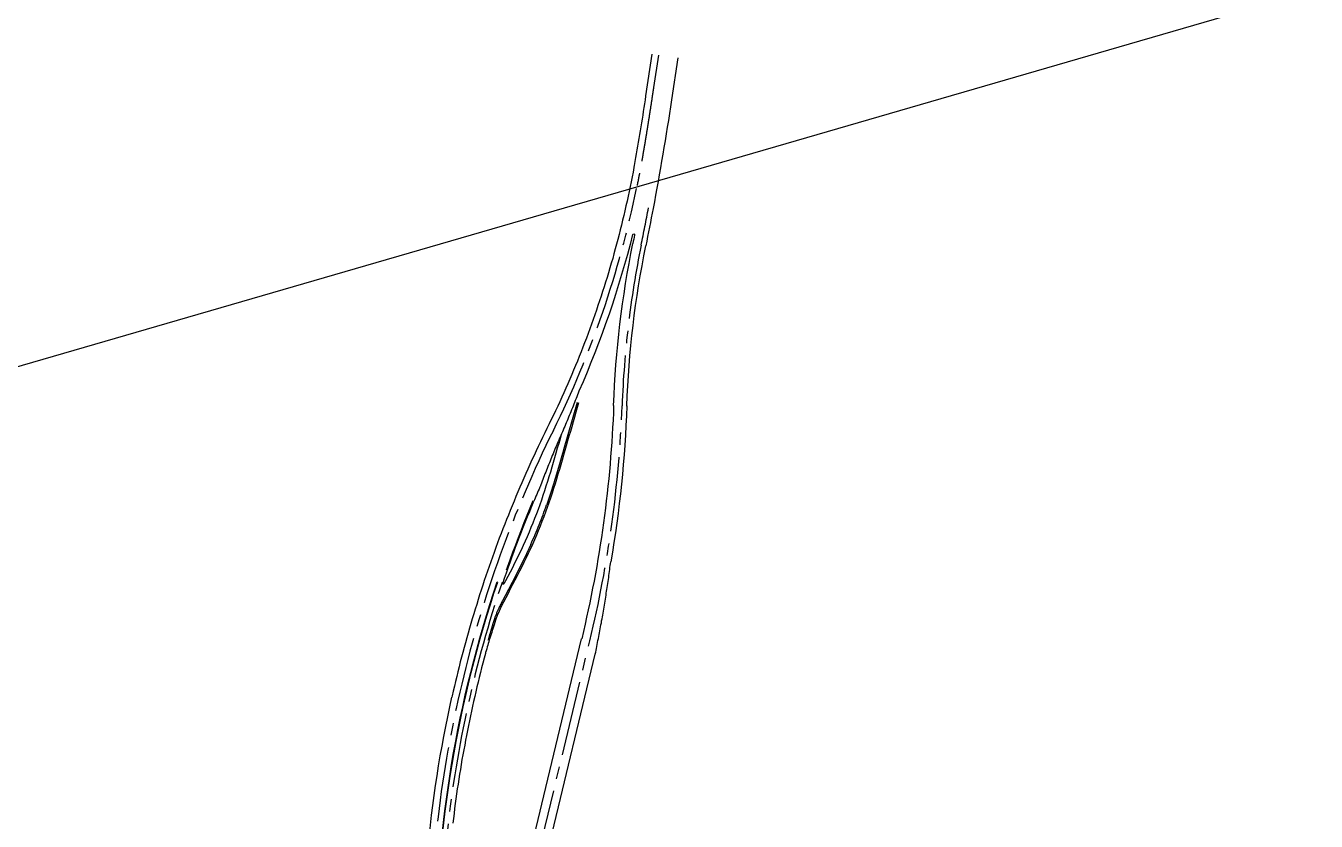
# Model space of a CAD drawing. Header units: millimetres. Extents: x 29316 to 52938, y 29851 to 35526.
# Drawn here: x 32862 to 34162, y 33712 to 34513 of the extents above; entities that cross this region are included whole.
import ezdxf

# ---------------------------------------------------------------- set-up
doc = ezdxf.new("R2010")
doc.units = ezdxf.units.MM
doc.header["$MEASUREMENT"] = 0
doc.linetypes.add('CENTER2', pattern=[1.125, 0.75, -0.125, 0.125, -0.125])
doc.layers.add('D-道路-车行道边线', color=5, linetype='CONTINUOUS')
doc.layers.add('道路中线_A', color=7, linetype='CONTINUOUS')
doc.layers.add('平面分图边界', color=1, linetype='CONTINUOUS', plot=False)

msp = doc.modelspace()

# ---------------------------------------------------------------- linework, layer by layer
at = {"layer": 'D-道路-车行道边线', "extrusion": (0, 1e-07, -1)}
for p, q in [((33493.3, 34484.2), (33486.9, 34442)), ((33519.5, 34480.3), (33513.1, 34438))]:
    msp.add_line(p, q, dxfattribs=at)
at = {"layer": 'D-道路-车行道边线'}
msp.add_line((33337.8, 33952.3, 0), (33337.4, 33952.5, 0), dxfattribs=at)
at = {"layer": 'D-道路-车行道边线', "extrusion": (0, 1e-07, -1), "elevation": 0}
for points in [[(-33476.8, 34380), (-33476.5, 34378), (-33476.1, 34376.1), (-33475.8, 34374.1), (-33475.4, 34372.1), (-33475.1, 34370.2), (-33475, 34369.8)], [(-33475, 34369.8), (-33474.2, 34365.3), (-33473.2, 34360.4), (-33472.3, 34355.6), (-33471.3, 34350.7), (-33470.3, 34345.8), (-33469.2, 34341), (-33468.2, 34336.1), (-33467.1, 34331.3), (-33466, 34326.4), (-33464.9, 34321.6), (-33463.7, 34316.8), (-33462.6, 34311.9), (-33461.4, 34307.1), (-33460.1, 34302.3), (-33458.9, 34297.5), (-33457.6, 34292.7), (-33456.3, 34287.9), (-33455, 34283.1), (-33453.7, 34278.3), (-33452.3, 34273.5), (-33450.9, 34268.8), (-33449.5, 34264), (-33448.1, 34259.3), (-33446.6, 34254.5), (-33445.1, 34249.8), (-33443.6, 34245), (-33442.1, 34240.3), (-33440.5, 34235.6), (-33438.9, 34230.9), (-33437.3, 34226.2), (-33435.7, 34221.5), (-33434, 34216.8), (-33432.4, 34212.1), (-33430.7, 34207.5), (-33428.9, 34202.8), (-33427.2, 34198.2), (-33425.4, 34193.5), (-33423.6, 34188.9), (-33421.8, 34184.3), (-33420, 34179.6), (-33418.1, 34175), (-33416.3, 34170.4), (-33414.3, 34165.9), (-33412.4, 34161.3), (-33410.5, 34156.7), (-33408.5, 34152.2), (-33406.5, 34147.6), (-33404.5, 34143.1), (-33402.4, 34138.5), (-33400.4, 34134), (-33398.3, 34129.5), (-33396.2, 34125), (-33394, 34120.5), (-33391.9, 34116.1), (-33389.7, 34111.6), (-33387.5, 34107.1), (-33385.3, 34102.6), (-33383.1, 34098.1), (-33380.9, 34093.6), (-33378.7, 34089), (-33376.6, 34084.5), (-33374.5, 34079.9), (-33372.4, 34075.4), (-33370.3, 34070.8), (-33368.2, 34066.2), (-33366.2, 34061.6), (-33364.1, 34057), (-33362.1, 34052.4), (-33360.1, 34047.8), (-33358.1, 34043.2), (-33356.2, 34038.5), (-33354.3, 34033.9), (-33352.3, 34029.2), (-33350.5, 34024.6), (-33348.6, 34019.9), (-33346.7, 34015.3), (-33344.9, 34010.6), (-33343.1, 34005.9), (-33341.3, 34001.2), (-33339.5, 33996.5), (-33337.7, 33991.8), (-33336, 33987.1), (-33334.3, 33982.3), (-33332.6, 33977.6), (-33330.9, 33972.9), (-33329.2, 33968.1), (-33327.6, 33963.4), (-33326, 33958.6), (-33324.4, 33953.8), (-33322.8, 33949.1), (-33321.2, 33944.3), (-33319.7, 33939.5), (-33318.2, 33934.7), (-33316.7, 33929.9), (-33315.2, 33925.1), (-33313.7, 33920.3), (-33312.3, 33915.5), (-33310.9, 33910.7), (-33309.5, 33905.8), (-33308.1, 33901), (-33306.7, 33896.2), (-33305.4, 33891.3), (-33304.1, 33886.5), (-33302.8, 33881.6), (-33301.5, 33876.7), (-33300.2, 33871.9), (-33299, 33867), (-33297.8, 33862.1), (-33296.6, 33857.2), (-33295.4, 33852.3), (-33294.3, 33847.5), (-33293.1, 33842.6), (-33292, 33837.7), (-33291.7, 33836.4)], [(-33419.4, 34133), (-33418, 34128.2), (-33416.6, 34123.4), (-33415.2, 34118.6), (-33413.9, 34113.8), (-33412.5, 34108.9), (-33411.1, 34104.1), (-33409.7, 34099.3), (-33408.3, 34094.5), (-33407, 34089.7), (-33405.6, 34084.9), (-33404.2, 34080.1), (-33402.8, 34075.3), (-33401.4, 34070.5), (-33400, 34065.7), (-33398.6, 34060.9), (-33397.1, 34056.1), (-33395.7, 34051.3), (-33394.2, 34046.5), (-33392.6, 34041.8), (-33391.1, 34037), (-33389.4, 34032.3), (-33387.8, 34027.5), (-33386.1, 34022.8), (-33384.3, 34018.1), (-33382.5, 34013.4), (-33380.7, 34008.8), (-33378.8, 34004.1), (-33376.8, 33999.5), (-33374.9, 33994.9), (-33372.8, 33990.3), (-33370.8, 33985.8), (-33368.6, 33981.2), (-33366.5, 33976.7), (-33364.3, 33972.2), (-33362.1, 33967.7), (-33359.8, 33963.2), (-33357.5, 33958.8), (-33355.2, 33954.3), (-33352.9, 33949.9), (-33350.6, 33945.4), (-33348.3, 33941), (-33346, 33936.6), (-33343.7, 33932.2), (-33341.4, 33927.7), (-33339.3, 33923.2), (-33337.5, 33918.7), (-33335.8, 33914), (-33334.2, 33909.3), (-33333.8, 33907.7)], [(-33401.9, 34101.1), (-33400.7, 34096.7), (-33399.3, 34091.9), (-33397.9, 34087.1), (-33396.5, 34082.3), (-33395.1, 34077.5), (-33393.7, 34072.7), (-33392.3, 34068), (-33390.9, 34063.2), (-33389.5, 34058.4), (-33388, 34053.7), (-33386.5, 34049), (-33385, 34044.3), (-33383.5, 34039.6), (-33381.9, 34034.9), (-33380.3, 34030.2), (-33378.6, 34025.6), (-33376.8, 34021), (-33375.1, 34016.3), (-33373.3, 34011.8), (-33371.4, 34007.2), (-33369.5, 34002.6), (-33367.5, 33998.1), (-33365.5, 33993.6), (-33363.5, 33989.1), (-33361.4, 33984.6), (-33359.3, 33980.2), (-33357.1, 33975.7), (-33354.9, 33971.3), (-33352.7, 33966.8), (-33350.4, 33962.4), (-33348.1, 33958), (-33345.8, 33953.6), (-33344.2, 33950.5)], [(-33380.3, 34047.9), (-33379.5, 34046.1), (-33378.8, 34044.3), (-33378, 34042.5), (-33377.2, 34040.7), (-33376.4, 34038.8), (-33375.6, 34037), (-33374.9, 34035.2), (-33374.3, 34033.8)], [(-33334.2, 33909.2), (-33333.6, 33907.3), (-33333, 33905.4), (-33332.4, 33903.6), (-33331.8, 33901.7), (-33331.2, 33899.8), (-33330.6, 33897.9), (-33330, 33896), (-33329.4, 33894.1), (-33328.8, 33892.2), (-33328.3, 33890.4), (-33327.8, 33888.9)], [(-33325.7, 33881.2), (-33325.5, 33880.5), (-33324.2, 33875.7), (-33323, 33870.8), (-33321.7, 33866), (-33320.5, 33861.2), (-33319.3, 33856.4), (-33318.1, 33851.5), (-33316.9, 33846.7), (-33315.8, 33841.8), (-33314.7, 33837), (-33313.6, 33832.1), (-33312.5, 33827.3), (-33311.4, 33822.4), (-33310.4, 33817.5), (-33309.4, 33812.7), (-33308.4, 33807.8), (-33307.4, 33802.9), (-33306.4, 33798), (-33305.5, 33793.1), (-33304.6, 33788.2), (-33303.7, 33783.3), (-33302.8, 33778.4), (-33301.9, 33773.5), (-33301.1, 33768.6), (-33300.3, 33763.7), (-33299.5, 33758.8), (-33298.7, 33753.9), (-33297.9, 33748.9), (-33297.2, 33744), (-33296.5, 33739.1), (-33295.8, 33734.1), (-33295.1, 33729.2), (-33294.5, 33724.3), (-33293.9, 33719.3), (-33293.3, 33714.4), (-33292.7, 33709.4)], [(-33327.8, 33888.9), (-33327.3, 33887), (-33326.8, 33885.1), (-33326.2, 33883.2), (-33325.7, 33881.3), (-33325.7, 33881.2)]]:
    msp.add_lwpolyline(points, dxfattribs=at)
at = {"layer": 'D-道路-车行道边线', "extrusion": (0, 1e-07, -1)}
for points in [[(-33419.7, 34144.7), (-33419, 34142.8), (-33418.2, 34140.9), (-33417.5, 34139), (-33416.8, 34137.2), (-33416, 34135.3), (-33415.3, 34133.4), (-33414.6, 34131.5), (-33413.8, 34129.7), (-33413.1, 34127.8), (-33412.3, 34125.9), (-33411.6, 34124), (-33410.8, 34122.2), (-33410, 34120.3), (-33409.3, 34118.4), (-33408.5, 34116.6), (-33407.7, 34114.7), (-33406.9, 34112.8), (-33406.1, 34111), (-33405.4, 34109.1), (-33404.6, 34107.3), (-33403.8, 34105.4), (-33403, 34103.6), (-33402.2, 34101.7), (-33401.4, 34099.9), (-33400.6, 34098), (-33399.8, 34096.2), (-33399, 34094.4), (-33398.2, 34092.6), (-33397.5, 34090.7), (-33396.7, 34088.9), (-33395.9, 34087.1), (-33395.2, 34085.2), (-33394.4, 34083.4), (-33393.6, 34081.6), (-33392.9, 34079.7), (-33392.1, 34077.9), (-33391.4, 34076.1), (-33390.6, 34074.2), (-33389.9, 34072.4), (-33389.1, 34070.5), (-33388.4, 34068.7), (-33387.7, 34066.9), (-33386.9, 34065), (-33386.2, 34063.2), (-33385.5, 34061.3), (-33384.8, 34059.5), (-33384, 34057.6), (-33383.3, 34055.8), (-33382.6, 34053.9), (-33381.9, 34052.1), (-33381.2, 34050.2), (-33380.5, 34048.4), (-33380.3, 34047.9)], [(-33436.2, 33879.7), (-33436.6, 33881.7), (-33437, 33883.7), (-33437.4, 33885.6), (-33437.7, 33887.6), (-33438.1, 33889.5), (-33438.5, 33891.5), (-33438.9, 33893.5), (-33439.3, 33895.5), (-33439.7, 33897.4), (-33440.1, 33899.4), (-33440.4, 33901.4), (-33440.8, 33903.4), (-33441.2, 33905.4), (-33441.6, 33907.3), (-33441.9, 33909.3), (-33442.3, 33911.3), (-33442.6, 33913.3), (-33443, 33915.3), (-33443.3, 33917.2), (-33443.7, 33919.2), (-33444, 33921.2), (-33444.4, 33923.2), (-33444.7, 33925.2), (-33445.1, 33927.2), (-33445.4, 33929.2), (-33445.7, 33931.1), (-33446, 33933.1), (-33446.4, 33935.1), (-33446.7, 33937.1), (-33447, 33939.1), (-33447.3, 33941.1), (-33447.6, 33943.1), (-33447.9, 33945), (-33448.2, 33947), (-33448.5, 33949), (-33448.8, 33951), (-33449.1, 33953), (-33449.4, 33955), (-33449.7, 33957), (-33450, 33959), (-33450.2, 33961), (-33450.5, 33963), (-33450.8, 33964.9), (-33451, 33966.9), (-33451.3, 33968.9), (-33451.6, 33970.9), (-33451.8, 33972.7)]]:
    msp.add_lwpolyline(points, dxfattribs=at)
at = {"layer": 'D-道路-车行道边线'}
for points in [[(33368.5, 33671.1), (33422.4, 33895.3)], [(33390.8, 33691), (33436.2, 33879.7)]]:
    msp.add_lwpolyline(points, dxfattribs=at)
at = {"layer": 'D-道路-车行道边线', "extrusion": (0, 1e-07, -1)}
for centre, radius, start, end in [((-30533.8, 34889.2, 0), 2986.8, 188.6121, 189.8174), ((-30533.8, 34889.2, 0), 3013.2, 188.6121, 190.7222), ((-30533.8, 34889.2, 0), 3013.2, 190.7222, 191.4521), ((-32498, 34549.3, 0), 1006.6, 194.2026, 203.7034), ((-34462.5, 34093.3, 0), 1008.5, 2.097, 11.4521), ((-33474.8, 34302.1, 0), 0.98, 14.2026, 191.2894), ((-33474.8, 34302.1, 0), 0.98, 14.2026, 191.2894), ((-30533.8, 34889.2, 0), 3000, 191.2894, 191.4521), ((-34462.5, 34093.3, 0), 995.2, 2.097, 11.4521), ((-32264, 34173.9, 0), 1191.5, 182.097, 193.5193), ((-32264, 34173.9, 0), 1204.8, 182.097, 189.6128), ((-34469.1, 33572.2, 0), 1188.1, 18.5942, 22.8636), ((-34469.1, 33572.2, 0), 1193.9, 0.3727, 18.5734), ((-34469.1, 33572.2, 0), 1193.4, 0.3727, 18.5738), ((-33343.6, 33950.8, 0), 0.7, 207.5894, 18.5942), ((-34469.1, 33572.2, 0), 1206.6, 5.0074, 12.6468)]:
    msp.add_arc(centre, radius, start, end, dxfattribs=at)
at = {"layer": '平面分图边界', "color": 2, "flags": 128}
msp.add_lwpolyline([(29316.2, 33142.9), (37527.4, 35525.8), (38254.9, 33019.2), (30043.6, 30636.3)], close=True, dxfattribs=at)
at = {"layer": '道路中线_A', "color": 6, "linetype": 'CENTER2', "ltscale": 100, "extrusion": (0, 1e-07, -1)}
for p, q in [((33499.8, 34483.2), (33494.8, 34450.4)), ((33417.9, 34133.4), (33404.2, 34085.5))]:
    msp.add_line(p, q, dxfattribs=at)
at = {"layer": '道路中线_A', "color": 6, "linetype": 'CENTER2', "ltscale": 100}
msp.add_line((33376.8, 33669.1), (33430.7, 33893.3), dxfattribs=at)
at = {"layer": '道路中线_A', "color": 6, "linetype": 'CENTER2', "ltscale": 100, "flags": 128}
for points in [[(33494.8, 34450.4), (33494.8, 34449.8, 0.000001), (33494.7, 34449.3, 0.000002), (33494.6, 34448.7, 0.000003), (33494.5, 34448.1, 0.000004), (33494.4, 34447.6, 0.000004), (33494.3, 34447, 0.000005), (33494.2, 34446.4, 0.000006), (33494.2, 34445.9, 0.000007), (33494.1, 34445.3, 0.000008), (33494, 34444.7, 0.000008), (33493.9, 34444.2, 0.000009), (33493.8, 34443.6, 0.00001), (33493.7, 34443, 0.000011), (33493.6, 34442.5, 0.000012), (33493.6, 34441.9, 0.000012), (33493.5, 34441.4, 0.000013), (33493.4, 34440.8, 0.000014), (33493.3, 34440.2, 0.000015), (33493.2, 34439.7, 0.000015), (33493.1, 34439.1, 0.000016), (33493, 34438.5, 0.000017), (33493, 34438, 0.000018), (33492.9, 34437.4, 0.000019), (33492.8, 34436.8, 0.000019), (33492.7, 34436.3, 0.00002), (33492.6, 34435.7, 0.000021), (33492.5, 34435.1, 0.000022), (33492.4, 34434.6, 0.000023), (33492.4, 34434, 0.000023), (33492.3, 34433.4, 0.000024), (33492.2, 34432.9, 0.000025), (33492.1, 34432.3, 0.000026), (33492, 34431.7, 0.000027), (33491.9, 34431.2, 0.000027), (33491.8, 34430.6, 0.000028), (33491.7, 34430.1, 0.000029), (33491.7, 34429.5, 0.00003), (33491.6, 34428.9, 0.000031), (33491.5, 34428.4, 0.000031), (33491.4, 34427.8, 0.000032), (33491.3, 34427.2, 0.000033), (33491.2, 34426.7, 0.000034), (33491.1, 34426.1, 0.000035), (33491, 34425.5, 0.000035), (33491, 34425, 0.000036), (33490.9, 34424.4, 0.000037), (33490.8, 34423.8, 0.000038), (33490.7, 34423.3, 0.000039), (33490.6, 34422.7, 0.000039), (33490.5, 34422.1, 0.00004), (33490.4, 34421.6, 0.000041), (33490.3, 34421, 0.000042), (33490.3, 34420.4, 0.000042), (33490.2, 34419.9, 0.000043), (33490.1, 34419.3, 0.000044), (33490, 34418.8, 0.000045), (33489.9, 34418.2, 0.000046), (33489.8, 34417.6, 0.000046), (33489.7, 34417.1, 0.000047), (33489.6, 34416.5, 0.000048), (33489.6, 34415.9, 0.000049), (33489.5, 34415.4, 0.00005), (33489.4, 34414.8, 0.00005), (33489.3, 34414.2, 0.000051), (33489.2, 34413.7, 0.000052), (33489.1, 34413.1, 0.000053), (33489, 34412.5, 0.000054), (33488.9, 34412, 0.000054), (33488.8, 34411.4, 0.000055), (33488.7, 34410.9, 0.000056), (33488.7, 34410.3, 0.000057), (33488.6, 34409.7, 0.000058), (33488.5, 34409.2, 0.000058), (33488.4, 34408.6, 0.000059), (33488.3, 34408, 0.00006), (33488.2, 34407.5, 0.000061), (33488.1, 34406.9, 0.000062), (33488, 34406.3, 0.000062), (33487.9, 34405.8, 0.000063), (33487.8, 34405.2, 0.000064), (33487.7, 34404.6, 0.000065), (33487.7, 34404.1, 0.000065), (33487.6, 34403.5, 0.000066), (33487.5, 34403, 0.000067), (33487.4, 34402.4, 0.000068), (33487.3, 34401.8, 0.000069), (33487.2, 34401.3, 0.000069), (33487.1, 34400.7, 0.00007), (33487, 34400.1, 0.000071), (33486.9, 34399.6, 0.000072), (33486.8, 34399, 0.000073), (33486.7, 34398.4, 0.000073), (33486.6, 34397.9, 0.000074), (33486.5, 34397.3, 0.000075), (33486.5, 34396.7, 0.000076), (33486.4, 34396.2, 0.000077), (33486.3, 34395.6, 0.000077), (33486.2, 34395.1, 0.000078), (33486.1, 34394.5, 0.000079), (33486, 34393.9, 0.00008), (33485.9, 34393.4, 0.000081), (33485.8, 34392.8, 0.000081), (33485.7, 34392.2, 0.000082), (33485.6, 34391.7, 0.000083), (33485.5, 34391.1, 0.000084), (33485.4, 34390.5, 0.000085), (33485.3, 34390, 0.000085), (33485.2, 34389.4, 0.000086), (33485.1, 34388.9, 0.000087), (33485, 34388.3, 0.000088), (33484.9, 34387.7, 0.000089), (33484.8, 34387.2, 0.000089), (33484.7, 34386.6, 0.00009), (33484.6, 34386, 0.000091), (33484.5, 34385.5, 0.000092), (33484.4, 34384.9, 0.000092), (33484.3, 34384.4, 0.000093), (33484.2, 34383.8, 0.000094), (33484.2, 34383.2, 0.000095), (33484.1, 34382.7, 0.000096), (33484, 34382.1, 0.000096), (33483.9, 34381.5, 0.000097), (33483.8, 34381, 0.000098), (33483.7, 34380.4, 0.000099), (33483.6, 34379.8, 0.0001), (33483.5, 34379.3, 0.0001), (33483.4, 34378.7, 0.000101), (33483.3, 34378.2, 0.000102), (33483.2, 34377.6, 0.000103), (33483.1, 34377, 0.000104), (33483, 34376.5, 0.000104), (33482.9, 34375.9, 0.000105), (33482.8, 34375.3, 0.000106), (33482.7, 34374.8, 0.000107), (33482.6, 34374.2, 0.000108), (33482.4, 34373.7, 0.000108), (33482.3, 34373.1, 0.000109), (33482.2, 34372.5, 0.00011), (33482.1, 34372, 0.000111), (33482, 34371.4, 0.000112), (33481.9, 34370.8, 0.000112), (33481.8, 34370.3, 0.000113), (33481.7, 34369.7, 0.000114), (33481.6, 34369.2, 0.000115), (33481.5, 34368.6, 0.000116), (33481.4, 34368, 0.000116), (33481.3, 34367.5, 0.000117), (33481.2, 34366.9, 0.000118), (33481.1, 34366.4, 0.000119), (33481, 34365.8, 0.000119), (33480.9, 34365.2, 0.00012), (33480.8, 34364.7, 0.000121), (33480.7, 34364.1, 0.000122), (33480.6, 34363.5, 0.000123), (33480.5, 34363, 0.000123), (33480.4, 34362.4, 0.000124), (33480.2, 34361.9, 0.000125), (33480.1, 34361.3, 0.000126), (33480, 34360.7, 0.000127), (33479.9, 34360.2, 0.000127), (33479.8, 34359.6, 0.000128), (33479.7, 34359.1, 0.000129), (33479.6, 34358.5, 0.00013), (33479.5, 34357.9, 0.000131), (33479.4, 34357.4, 0.000131), (33479.3, 34356.8, 0.000132), (33479.2, 34356.2, 0.000133), (33479, 34355.7, 0.000134), (33478.9, 34355.1, 0.000135), (33478.8, 34354.6, 0.000135), (33478.7, 34354, 0.000136), (33478.6, 34353.4, 0.000137), (33478.5, 34352.9, 0.000138), (33478.4, 34352.3, 0.000139), (33478.3, 34351.8, 0.000139), (33478.1, 34351.2, 0.00014), (33478, 34350.6, 0.000141), (33477.9, 34350.1, 0.000142), (33477.8, 34349.5, 0.000142), (33477.7, 34349)], [(33404.2, 34085.5), (33404.1, 34085.2, 0.000001), (33404, 34084.9, 0.000002), (33403.9, 34084.6, 0.000003), (33403.8, 34084.3, 0.000004), (33403.7, 34083.9, 0.000005), (33403.7, 34083.6, 0.000006), (33403.6, 34083.3, 0.000007), (33403.5, 34083, 0.000008), (33403.4, 34082.7, 0.000008), (33403.3, 34082.4, 0.000009), (33403.2, 34082.1, 0.00001), (33403.1, 34081.8, 0.000011), (33403, 34081.5, 0.000012), (33402.9, 34081.2, 0.000013), (33402.9, 34080.9, 0.000014), (33402.8, 34080.6, 0.000015), (33402.7, 34080.2, 0.000016), (33402.6, 34079.9, 0.000017), (33402.5, 34079.6, 0.000017), (33402.4, 34079.3, 0.000018), (33402.3, 34079, 0.000019), (33402.2, 34078.7, 0.00002), (33402.1, 34078.4, 0.000021), (33402.1, 34078.1, 0.000022), (33402, 34077.8, 0.000023), (33401.9, 34077.5, 0.000024), (33401.8, 34077.2, 0.000025), (33401.7, 34076.9, 0.000025), (33401.6, 34076.5, 0.000026), (33401.5, 34076.2, 0.000027), (33401.4, 34075.9, 0.000028), (33401.3, 34075.6, 0.000029), (33401.3, 34075.3, 0.00003), (33401.2, 34075, 0.000031), (33401.1, 34074.7, 0.000032), (33401, 34074.4, 0.000033), (33400.9, 34074.1, 0.000033), (33400.8, 34073.8, 0.000034), (33400.7, 34073.5, 0.000035), (33400.6, 34073.2, 0.000036), (33400.5, 34072.8, 0.000037), (33400.4, 34072.5, 0.000038), (33400.4, 34072.2, 0.000039), (33400.3, 34071.9, 0.00004), (33400.2, 34071.6, 0.000041), (33400.1, 34071.3, 0.000041), (33400, 34071, 0.000042), (33399.9, 34070.7, 0.000043), (33399.8, 34070.4, 0.000044), (33399.7, 34070.1, 0.000045), (33399.6, 34069.8, 0.000046), (33399.6, 34069.5, 0.000047), (33399.5, 34069.1, 0.000048), (33399.4, 34068.8, 0.000049), (33399.3, 34068.5, 0.00005), (33399.2, 34068.2, 0.00005), (33399.1, 34067.9, 0.000051), (33399, 34067.6, 0.000052), (33398.9, 34067.3, 0.000053), (33398.8, 34067, 0.000054), (33398.7, 34066.7, 0.000055), (33398.6, 34066.4, 0.000056), (33398.6, 34066.1, 0.000057), (33398.5, 34065.8, 0.000058), (33398.4, 34065.4, 0.000058), (33398.3, 34065.1, 0.000059), (33398.2, 34064.8, 0.00006), (33398.1, 34064.5, 0.000061), (33398, 34064.2, 0.000062), (33397.9, 34063.9, 0.000063), (33397.8, 34063.6, 0.000064), (33397.7, 34063.3, 0.000065), (33397.6, 34063, 0.000066), (33397.6, 34062.7, 0.000066), (33397.5, 34062.4, 0.000067), (33397.4, 34062.1, 0.000068), (33397.3, 34061.8, 0.000069), (33397.2, 34061.4, 0.00007), (33397.1, 34061.1, 0.000071), (33397, 34060.8, 0.000072), (33396.9, 34060.5, 0.000073), (33396.8, 34060.2, 0.000074), (33396.7, 34059.9, 0.000074), (33396.6, 34059.6, 0.000075), (33396.5, 34059.3, 0.000076), (33396.4, 34059, 0.000077), (33396.4, 34058.7, 0.000078), (33396.3, 34058.4, 0.000079), (33396.2, 34058.1, 0.00008), (33396.1, 34057.8, 0.000081), (33396, 34057.4, 0.000082), (33395.9, 34057.1, 0.000083), (33395.8, 34056.8, 0.000083), (33395.7, 34056.5, 0.000084), (33395.6, 34056.2, 0.000085), (33395.5, 34055.9, 0.000086), (33395.4, 34055.6, 0.000087), (33395.3, 34055.3, 0.000088), (33395.2, 34055, 0.000089), (33395.1, 34054.7, 0.00009), (33395, 34054.4, 0.000091), (33395, 34054.1, 0.000091), (33394.9, 34053.8, 0.000092), (33394.8, 34053.5, 0.000093), (33394.7, 34053.1, 0.000094), (33394.6, 34052.8, 0.000095), (33394.5, 34052.5, 0.000096), (33394.4, 34052.2, 0.000097), (33394.3, 34051.9, 0.000098), (33394.2, 34051.6, 0.000099), (33394.1, 34051.3, 0.000099), (33394, 34051, 0.0001), (33393.9, 34050.7, 0.000101), (33393.8, 34050.4, 0.000102), (33393.7, 34050.1, 0.000103), (33393.6, 34049.8, 0.000104), (33393.5, 34049.5, 0.000105), (33393.4, 34049.2, 0.000106), (33393.3, 34048.9, 0.000107), (33393.2, 34048.6, 0.000107), (33393.1, 34048.2, 0.000108), (33393, 34047.9, 0.000109), (33392.9, 34047.6, 0.00011), (33392.8, 34047.3, 0.000111), (33392.7, 34047, 0.000112), (33392.7, 34046.7, 0.000113), (33392.6, 34046.4, 0.000114), (33392.5, 34046.1, 0.000115), (33392.4, 34045.8, 0.000116), (33392.3, 34045.5, 0.000116), (33392.2, 34045.2, 0.000117), (33392.1, 34044.9, 0.000118), (33392, 34044.6, 0.000119), (33391.9, 34044.3, 0.00012), (33391.8, 34044, 0.000121), (33391.7, 34043.7, 0.000122), (33391.6, 34043.4, 0.000123), (33391.5, 34043, 0.000124), (33391.4, 34042.7, 0.000124), (33391.3, 34042.4, 0.000125), (33391.2, 34042.1, 0.000126), (33391.1, 34041.8, 0.000127), (33391, 34041.5, 0.000128), (33390.9, 34041.2, 0.000129), (33390.8, 34040.9, 0.00013), (33390.7, 34040.6, 0.000131), (33390.6, 34040.3, 0.000132), (33390.5, 34040, 0.000132), (33390.4, 34039.7, 0.000133), (33390.3, 34039.4, 0.000134), (33390.2, 34039.1, 0.000135), (33390.1, 34038.8, 0.000136), (33390, 34038.5, 0.000137), (33389.9, 34038.2, 0.000138), (33389.8, 34037.9, 0.000139), (33389.7, 34037.6, 0.00014), (33389.6, 34037.3, 0.00014), (33389.5, 34036.9, 0.000141), (33389.4, 34036.6, 0.000142), (33389.3, 34036.3, 0.000143), (33389.2, 34036, 0.000144), (33389, 34035.7, 0.000145), (33388.9, 34035.4, 0.000146), (33388.8, 34035.1, 0.000147), (33388.7, 34034.8, 0.000148), (33388.6, 34034.5, 0.000149), (33388.5, 34034.2, 0.000149), (33388.4, 34033.9, 0.00015), (33388.3, 34033.6, 0.000151), (33388.2, 34033.3, 0.000152), (33388.1, 34033, 0.000153), (33388, 34032.7, 0.000154), (33387.9, 34032.4, 0.000155), (33387.8, 34032.1, 0.000156), (33387.7, 34031.8, 0.000157), (33387.6, 34031.5, 0.000157), (33387.5, 34031.2, 0.000158), (33387.4, 34030.9, 0.000159), (33387.3, 34030.6, 0.00016), (33387.2, 34030.3)], [(33371.2, 33990.4, 0.000169), (33371.1, 33990, 0.000168), (33370.9, 33989.7, 0.000167), (33370.8, 33989.4, 0.000166), (33370.6, 33989.1, 0.000165), (33370.5, 33988.8, 0.000164), (33370.4, 33988.5, 0.000163), (33370.2, 33988.2, 0.000162), (33370.1, 33987.9, 0.000161), (33369.9, 33987.6, 0.00016), (33369.8, 33987.3, 0.000159), (33369.7, 33987, 0.000158), (33369.5, 33986.7, 0.000157), (33369.4, 33986.4, 0.000156), (33369.2, 33986, 0.000155), (33369.1, 33985.7, 0.000154), (33369, 33985.4, 0.000154), (33368.8, 33985.1, 0.000153), (33368.7, 33984.8, 0.000152), (33368.5, 33984.5, 0.000151), (33368.4, 33984.2, 0.00015), (33368.2, 33983.9, 0.000149), (33368.1, 33983.6, 0.000148), (33368, 33983.3, 0.000147), (33367.8, 33983, 0.000146), (33367.7, 33982.7, 0.000145), (33367.5, 33982.4, 0.000144), (33367.4, 33982.1, 0.000143), (33367.2, 33981.8, 0.000142), (33367.1, 33981.5, 0.000141), (33366.9, 33981.2, 0.00014), (33366.8, 33980.8, 0.000139), (33366.7, 33980.5, 0.000139), (33366.5, 33980.2, 0.000138), (33366.4, 33979.9, 0.000137), (33366.2, 33979.6, 0.000136), (33366.1, 33979.3, 0.000135), (33365.9, 33979, 0.000134), (33365.8, 33978.7, 0.000133), (33365.6, 33978.4, 0.000132), (33365.5, 33978.1, 0.000131), (33365.3, 33977.8, 0.00013), (33365.2, 33977.5, 0.000129), (33365.1, 33977.2, 0.000128), (33364.9, 33976.9, 0.000127), (33364.8, 33976.6, 0.000126), (33364.6, 33976.3, 0.000125), (33364.5, 33976, 0.000124), (33364.3, 33975.7, 0.000123), (33364.2, 33975.4, 0.000123), (33364, 33975.1, 0.000122), (33363.9, 33974.8, 0.000121), (33363.7, 33974.4, 0.00012), (33363.6, 33974.1, 0.000119), (33363.4, 33973.8, 0.000118), (33363.3, 33973.5, 0.000117), (33363.1, 33973.2, 0.000116), (33363, 33972.9, 0.000115), (33362.8, 33972.6, 0.000114), (33362.7, 33972.3, 0.000113), (33362.5, 33972, 0.000112), (33362.4, 33971.7, 0.000111), (33362.2, 33971.4, 0.00011), (33362.1, 33971.1, 0.000109), (33361.9, 33970.8, 0.000108), (33361.8, 33970.5, 0.000108), (33361.6, 33970.2, 0.000107), (33361.5, 33969.9, 0.000106), (33361.3, 33969.6, 0.000105), (33361.2, 33969.3, 0.000104), (33361, 33969, 0.000103), (33360.9, 33968.7, 0.000102), (33360.7, 33968.4, 0.000101), (33360.6, 33968.1, 0.0001), (33360.4, 33967.8, 0.000099), (33360.3, 33967.5, 0.000098), (33360.1, 33967.2, 0.000097), (33360, 33966.9, 0.000096), (33359.8, 33966.6, 0.000095), (33359.7, 33966.3, 0.000094), (33359.5, 33966, 0.000093), (33359.4, 33965.7, 0.000092), (33359.2, 33965.4, 0.000092), (33359.1, 33965.1, 0.000091), (33358.9, 33964.8, 0.00009), (33358.8, 33964.5, 0.000089), (33358.6, 33964.2, 0.000088), (33358.5, 33963.9, 0.000087), (33358.3, 33963.6, 0.000086), (33358.2, 33963.2, 0.000085), (33358, 33962.9, 0.000084), (33357.8, 33962.6, 0.000083), (33357.7, 33962.3, 0.000082), (33357.5, 33962, 0.000081), (33357.4, 33961.7, 0.00008), (33357.2, 33961.4, 0.000079), (33357.1, 33961.1, 0.000078), (33356.9, 33960.8, 0.000077), (33356.8, 33960.5, 0.000077), (33356.6, 33960.2, 0.000076), (33356.5, 33959.9, 0.000075), (33356.3, 33959.6, 0.000074), (33356.2, 33959.3, 0.000073), (33356, 33959, 0.000072), (33355.9, 33958.7, 0.000071), (33355.7, 33958.4, 0.00007), (33355.5, 33958.1, 0.000069), (33355.4, 33957.8, 0.000068), (33355.2, 33957.5, 0.000067), (33355.1, 33957.2, 0.000066), (33354.9, 33956.9, 0.000065), (33354.8, 33956.6, 0.000064), (33354.6, 33956.3, 0.000063), (33354.5, 33956, 0.000062), (33354.3, 33955.7, 0.000062), (33354.2, 33955.4, 0.000061), (33354, 33955.1, 0.00006), (33353.8, 33954.8, 0.000059), (33353.7, 33954.5, 0.000058), (33353.5, 33954.2, 0.000057), (33353.4, 33953.9, 0.000056), (33353.2, 33953.6, 0.000055), (33353.1, 33953.3, 0.000054), (33352.9, 33953, 0.000053), (33352.8, 33952.7, 0.000052), (33352.6, 33952.4, 0.000051), (33352.4, 33952.1, 0.00005), (33352.3, 33951.8, 0.000049), (33352.1, 33951.5, 0.000048), (33352, 33951.2, 0.000047), (33351.8, 33950.9, 0.000046), (33351.7, 33950.6, 0.000046), (33351.5, 33950.3, 0.000045), (33351.4, 33950, 0.000044), (33351.2, 33949.7, 0.000043), (33351, 33949.4, 0.000042), (33350.9, 33949.1, 0.000041), (33350.7, 33948.8, 0.00004), (33350.6, 33948.5, 0.000039), (33350.4, 33948.2, 0.000038), (33350.3, 33947.9, 0.000037), (33350.1, 33947.6, 0.000036), (33349.9, 33947.3, 0.000035), (33349.8, 33947, 0.000034), (33349.6, 33946.7, 0.000033), (33349.5, 33946.4, 0.000032), (33349.3, 33946.1, 0.000031), (33349.2, 33945.8, 0.000031), (33349, 33945.5, 0.00003), (33348.8, 33945.2, 0.000029), (33348.7, 33944.9, 0.000028), (33348.5, 33944.6, 0.000027), (33348.4, 33944.3, 0.000026), (33348.2, 33944, 0.000025), (33348.1, 33943.7, 0.000024), (33347.9, 33943.4, 0.000023), (33347.7, 33943.1, 0.000022), (33347.6, 33942.8, 0.000021), (33347.4, 33942.5, 0.00002), (33347.3, 33942.2, 0.000019), (33347.1, 33941.9, 0.000018), (33347, 33941.6, 0.000017), (33346.8, 33941.3, 0.000016), (33346.6, 33941, 0.000015), (33346.5, 33940.7, 0.000015), (33346.3, 33940.4, 0.000014), (33346.2, 33940.1, 0.000013), (33346, 33939.8, 0.000012), (33345.9, 33939.5, 0.000011), (33345.7, 33939.2, 0.00001), (33345.5, 33938.9, 0.000009), (33345.4, 33938.6, 0.000008), (33345.2, 33938.3, 0.000007), (33345.1, 33938, 0.000006), (33344.9, 33937.7, 0.000005), (33344.8, 33937.4, 0.000004), (33344.6, 33937.1, 0.000003), (33344.4, 33936.8, 0.000002), (33344.3, 33936.5, 0.000001), (33344.1, 33936.3, 0), (33344, 33936)], [(33344, 33936), (33343.9, 33935.9), (33343.9, 33935.9, -0.000002), (33343.9, 33935.8, -0.000002), (33343.9, 33935.8, -0.000003), (33343.8, 33935.7, -0.000004), (33343.8, 33935.7, -0.000004), (33343.8, 33935.6, -0.000005), (33343.8, 33935.6, -0.000006), (33343.7, 33935.5, -0.000006), (33343.7, 33935.5, -0.000007), (33343.7, 33935.4, -0.000007), (33343.7, 33935.4, -0.000008), (33343.6, 33935.3, -0.000009), (33343.6, 33935.3, -0.000009), (33343.6, 33935.2, -0.00001), (33343.6, 33935.2, -0.000011), (33343.5, 33935.1, -0.000011), (33343.5, 33935.1, -0.000012), (33343.5, 33935, -0.000013), (33343.4, 33935, -0.000013), (33343.4, 33934.9, -0.000014), (33343.4, 33934.9, -0.000015), (33343.4, 33934.8, -0.000015), (33343.3, 33934.8, -0.000016), (33343.3, 33934.7, -0.000017), (33343.3, 33934.7, -0.000017), (33343.3, 33934.6, -0.000018), (33343.2, 33934.6, -0.000019), (33343.2, 33934.5, -0.000019), (33343.2, 33934.5, -0.00002), (33343.2, 33934.4, -0.000021), (33343.1, 33934.4, -0.000021), (33343.1, 33934.3, -0.000022), (33343.1, 33934.3, -0.000022), (33343.1, 33934.2, -0.000023), (33343, 33934.2, -0.000024), (33343, 33934.1, -0.000024), (33343, 33934.1, -0.000025), (33343, 33934, -0.000026), (33342.9, 33934, -0.000026), (33342.9, 33933.9, -0.000027), (33342.9, 33933.9, -0.000028), (33342.8, 33933.8, -0.000028), (33342.8, 33933.8, -0.000029), (33342.8, 33933.7, -0.00003), (33342.8, 33933.7, -0.00003), (33342.7, 33933.6, -0.000031), (33342.7, 33933.6, -0.000032), (33342.7, 33933.5, -0.000032), (33342.7, 33933.5, -0.000033), (33342.6, 33933.4, -0.000034), (33342.6, 33933.4, -0.000034), (33342.6, 33933.3, -0.000035), (33342.6, 33933.3, -0.000036), (33342.5, 33933.2, -0.000036), (33342.5, 33933.2, -0.000037), (33342.5, 33933.1, -0.000037), (33342.5, 33933.1, -0.000038), (33342.4, 33933, -0.000039), (33342.4, 33933, -0.000039), (33342.4, 33932.9, -0.00004), (33342.4, 33932.9, -0.000041), (33342.3, 33932.8, -0.000041), (33342.3, 33932.8, -0.000042), (33342.3, 33932.7, -0.000043), (33342.2, 33932.7, -0.000043), (33342.2, 33932.6, -0.000044), (33342.2, 33932.6, -0.000045), (33342.2, 33932.5, -0.000045), (33342.1, 33932.5, -0.000046), (33342.1, 33932.4, -0.000047), (33342.1, 33932.4, -0.000047), (33342.1, 33932.3, -0.000048), (33342, 33932.3, -0.000049), (33342, 33932.2, -0.000049), (33342, 33932.2, -0.00005), (33342, 33932.1, -0.000051), (33341.9, 33932.1, -0.000051), (33341.9, 33932, -0.000052), (33341.9, 33932, -0.000052), (33341.9, 33931.9, -0.000053), (33341.8, 33931.9, -0.000054), (33341.8, 33931.8, -0.000054), (33341.8, 33931.8, -0.000055), (33341.8, 33931.7, -0.000056), (33341.7, 33931.7, -0.000056), (33341.7, 33931.6, -0.000057), (33341.7, 33931.6, -0.000058), (33341.7, 33931.5, -0.000058), (33341.6, 33931.5, -0.000059), (33341.6, 33931.4, -0.00006), (33341.6, 33931.4, -0.00006), (33341.6, 33931.3, -0.000061), (33341.5, 33931.3, -0.000062), (33341.5, 33931.2, -0.000062), (33341.5, 33931.2, -0.000063), (33341.4, 33931.1, -0.000064), (33341.4, 33931.1, -0.000064), (33341.4, 33931, -0.000065), (33341.4, 33931, -0.000066), (33341.3, 33930.9, -0.000066), (33341.3, 33930.9, -0.000067), (33341.3, 33930.8, -0.000067), (33341.3, 33930.8, -0.000068), (33341.2, 33930.7, -0.000069), (33341.2, 33930.7, -0.000069), (33341.2, 33930.6, -0.00007), (33341.2, 33930.6, -0.000071), (33341.1, 33930.5, -0.000071), (33341.1, 33930.5, -0.000072), (33341.1, 33930.4, -0.000073), (33341.1, 33930.4, -0.000073), (33341, 33930.3, -0.000074), (33341, 33930.3, -0.000075), (33341, 33930.2, -0.000075), (33341, 33930.1, -0.000076), (33340.9, 33930.1, -0.000077), (33340.9, 33930, -0.000077), (33340.9, 33930, -0.000078), (33340.9, 33929.9, -0.000079), (33340.8, 33929.9, -0.000079), (33340.8, 33929.8, -0.00008), (33340.8, 33929.8, -0.000081), (33340.8, 33929.7, -0.000081), (33340.7, 33929.7, -0.000082), (33340.7, 33929.6, -0.000082), (33340.7, 33929.6, -0.000083), (33340.7, 33929.5, -0.000084), (33340.6, 33929.5, -0.000084), (33340.6, 33929.4, -0.000085), (33340.6, 33929.4, -0.000086), (33340.6, 33929.3, -0.000086), (33340.5, 33929.3, -0.000087), (33340.5, 33929.2, -0.000088), (33340.5, 33929.2, -0.000088), (33340.5, 33929.1, -0.000089), (33340.4, 33929.1, -0.00009), (33340.4, 33929, -0.00009), (33340.4, 33929, -0.000091), (33340.4, 33928.9, -0.000092), (33340.3, 33928.9, -0.000092), (33340.3, 33928.8, -0.000093), (33340.3, 33928.8, -0.000094), (33340.3, 33928.7, -0.000094), (33340.2, 33928.7, -0.000095), (33340.2, 33928.6, -0.000096), (33340.2, 33928.6, -0.000096), (33340.2, 33928.5, -0.000097), (33340.1, 33928.5, -0.000097), (33340.1, 33928.4, -0.000098), (33340.1, 33928.4, -0.000099), (33340.1, 33928.3, -0.000099), (33340, 33928.3, -0.0001), (33340, 33928.2, -0.000101), (33340, 33928.2, -0.000101), (33340, 33928.1, -0.000102), (33339.9, 33928.1, -0.000103), (33339.9, 33928, -0.000103), (33339.9, 33928, -0.000104), (33339.9, 33927.9, -0.000105), (33339.8, 33927.9, -0.000105), (33339.8, 33927.8, -0.000106), (33339.8, 33927.8, -0.000107), (33339.8, 33927.7, -0.000107), (33339.7, 33927.7, -0.000108), (33339.7, 33927.6, -0.000109), (33339.7, 33927.6, -0.000109), (33339.7, 33927.5, -0.00011), (33339.6, 33927.5, -0.000111), (33339.6, 33927.4, -0.000111), (33339.6, 33927.4, -0.000112), (33339.6, 33927.3, -0.000112), (33339.5, 33927.3, -0.000113), (33339.5, 33927.2, -0.000114), (33339.5, 33927.2, -0.000114), (33339.5, 33927.1, -0.000115), (33339.5, 33927.1, -0.000116), (33339.4, 33927, -0.000116), (33339.4, 33927, -0.000117), (33339.4, 33926.9)], [(33334.7, 33915.4, -0.000138), (33334.6, 33915.4, -0.000138), (33334.6, 33915.3, -0.000137), (33334.6, 33915.3, -0.000136), (33334.6, 33915.2, -0.000136), (33334.5, 33915.1, -0.000135), (33334.5, 33915.1, -0.000134), (33334.5, 33915, -0.000134), (33334.5, 33914.9, -0.000133), (33334.5, 33914.9, -0.000132), (33334.4, 33914.8, -0.000131), (33334.4, 33914.8, -0.000131), (33334.4, 33914.7, -0.00013), (33334.4, 33914.6, -0.000129), (33334.4, 33914.6, -0.000129), (33334.3, 33914.5, -0.000128), (33334.3, 33914.4, -0.000127), (33334.3, 33914.4, -0.000127), (33334.3, 33914.3, -0.000126), (33334.2, 33914.2, -0.000125), (33334.2, 33914.2, -0.000125), (33334.2, 33914.1, -0.000124), (33334.2, 33914.1, -0.000123), (33334.2, 33914, -0.000122), (33334.1, 33913.9, -0.000122), (33334.1, 33913.9, -0.000121), (33334.1, 33913.8, -0.00012), (33334.1, 33913.7, -0.00012), (33334.1, 33913.7, -0.000119), (33334, 33913.6, -0.000118), (33334, 33913.6, -0.000118), (33334, 33913.5, -0.000117), (33334, 33913.4, -0.000116), (33333.9, 33913.4, -0.000115), (33333.9, 33913.3, -0.000115), (33333.9, 33913.2, -0.000114), (33333.9, 33913.2, -0.000113), (33333.9, 33913.1, -0.000113), (33333.8, 33913, -0.000112), (33333.8, 33913, -0.000111), (33333.8, 33912.9, -0.000111), (33333.8, 33912.9, -0.00011), (33333.8, 33912.8, -0.000109), (33333.7, 33912.7, -0.000109), (33333.7, 33912.7, -0.000108), (33333.7, 33912.6, -0.000107), (33333.7, 33912.5, -0.000106), (33333.7, 33912.5, -0.000106), (33333.6, 33912.4, -0.000105), (33333.6, 33912.4, -0.000104), (33333.6, 33912.3, -0.000104), (33333.6, 33912.2, -0.000103), (33333.6, 33912.2, -0.000102), (33333.5, 33912.1, -0.000102), (33333.5, 33912, -0.000101), (33333.5, 33912, -0.0001), (33333.5, 33911.9, -0.0001), (33333.4, 33911.8, -0.000099), (33333.4, 33911.8, -0.000098), (33333.4, 33911.7, -0.000097), (33333.4, 33911.7, -0.000097), (33333.4, 33911.6, -0.000096), (33333.3, 33911.5, -0.000095), (33333.3, 33911.5, -0.000095), (33333.3, 33911.4, -0.000094), (33333.3, 33911.3, -0.000093), (33333.3, 33911.3, -0.000093), (33333.2, 33911.2, -0.000092), (33333.2, 33911.1, -0.000091), (33333.2, 33911.1, -0.000091), (33333.2, 33911, -0.00009), (33333.2, 33911, -0.000089), (33333.1, 33910.9, -0.000088), (33333.1, 33910.8, -0.000088), (33333.1, 33910.8, -0.000087), (33333.1, 33910.7, -0.000086), (33333.1, 33910.6, -0.000086), (33333, 33910.6, -0.000085), (33333, 33910.5, -0.000084), (33333, 33910.5, -0.000084), (33333, 33910.4, -0.000083), (33333, 33910.3, -0.000082), (33332.9, 33910.3, -0.000082), (33332.9, 33910.2, -0.000081), (33332.9, 33910.1, -0.00008), (33332.9, 33910.1, -0.000079), (33332.9, 33910, -0.000079), (33332.8, 33909.9, -0.000078), (33332.8, 33909.9, -0.000077), (33332.8, 33909.8, -0.000077), (33332.8, 33909.8, -0.000076), (33332.8, 33909.7, -0.000075), (33332.7, 33909.6, -0.000075), (33332.7, 33909.6, -0.000074), (33332.7, 33909.5, -0.000073), (33332.7, 33909.4, -0.000073), (33332.7, 33909.4, -0.000072), (33332.7, 33909.3, -0.000071), (33332.6, 33909.2, -0.00007), (33332.6, 33909.2, -0.00007), (33332.6, 33909.1, -0.000069), (33332.6, 33909.1, -0.000068), (33332.6, 33909, -0.000068), (33332.5, 33908.9, -0.000067), (33332.5, 33908.9, -0.000066), (33332.5, 33908.8, -0.000066), (33332.5, 33908.7, -0.000065), (33332.5, 33908.7, -0.000064), (33332.4, 33908.6, -0.000064), (33332.4, 33908.5, -0.000063), (33332.4, 33908.5, -0.000062), (33332.4, 33908.4, -0.000061), (33332.4, 33908.4, -0.000061), (33332.3, 33908.3, -0.00006), (33332.3, 33908.2, -0.000059), (33332.3, 33908.2, -0.000059), (33332.3, 33908.1, -0.000058), (33332.3, 33908, -0.000057), (33332.2, 33908, -0.000057), (33332.2, 33907.9, -0.000056), (33332.2, 33907.8, -0.000055), (33332.2, 33907.8, -0.000055), (33332.2, 33907.7, -0.000054), (33332.1, 33907.6, -0.000053), (33332.1, 33907.6, -0.000052), (33332.1, 33907.5, -0.000052), (33332.1, 33907.5, -0.000051), (33332.1, 33907.4, -0.00005), (33332.1, 33907.3, -0.00005), (33332, 33907.3, -0.000049), (33332, 33907.2, -0.000048), (33332, 33907.1, -0.000048), (33332, 33907.1, -0.000047), (33332, 33907, -0.000046), (33331.9, 33906.9, -0.000046), (33331.9, 33906.9, -0.000045), (33331.9, 33906.8, -0.000044), (33331.9, 33906.8, -0.000043), (33331.9, 33906.7, -0.000043), (33331.8, 33906.6, -0.000042), (33331.8, 33906.6, -0.000041), (33331.8, 33906.5, -0.000041), (33331.8, 33906.4, -0.00004), (33331.8, 33906.4, -0.000039), (33331.7, 33906.3, -0.000039), (33331.7, 33906.2, -0.000038), (33331.7, 33906.2, -0.000037), (33331.7, 33906.1, -0.000037), (33331.7, 33906.1, -0.000036), (33331.7, 33906, -0.000035), (33331.6, 33905.9, -0.000034), (33331.6, 33905.9, -0.000034), (33331.6, 33905.8, -0.000033), (33331.6, 33905.7, -0.000032), (33331.6, 33905.7, -0.000032), (33331.5, 33905.6, -0.000031), (33331.5, 33905.5, -0.00003), (33331.5, 33905.5, -0.00003), (33331.5, 33905.4, -0.000029), (33331.5, 33905.4, -0.000028), (33331.4, 33905.3, -0.000028), (33331.4, 33905.2, -0.000027), (33331.4, 33905.2, -0.000026), (33331.4, 33905.1, -0.000025), (33331.4, 33905, -0.000025), (33331.4, 33905, -0.000024), (33331.3, 33904.9, -0.000023), (33331.3, 33904.8, -0.000023), (33331.3, 33904.8, -0.000022), (33331.3, 33904.7, -0.000021), (33331.3, 33904.6, -0.000021), (33331.2, 33904.6, -0.00002), (33331.2, 33904.5, -0.000019), (33331.2, 33904.5, -0.000019), (33331.2, 33904.4, -0.000018), (33331.2, 33904.3, -0.000017), (33331.1, 33904.3, -0.000016), (33331.1, 33904.2, -0.000016), (33331.1, 33904.1, -0.000015), (33331.1, 33904.1, -0.000014), (33331.1, 33904)]]:
    msp.add_lwpolyline(points, format="xyb", dxfattribs=at)
at = {"layer": '道路中线_A', "color": 6, "linetype": 'CENTER2', "ltscale": 100}
for centre, radius, start, end in [((32498, 34549.3), 1000, 333.6305, 348.4405), ((30533.8, 34889.2), 3008.5, 348.5479, 349.2778), ((34462.5, 34093.3), 1000, 168.5479, 177.903), ((32264, 34173.8), 1200, 346.4807, 357.9031), ((34469.1, 33572.2), 1200, 153.6305, 179.6273), ((34469.1, 33572.2), 1189.1, 157.1364, 181.7813), ((32915.4, 34195.8), 500, 335.7359, 340.663), ((33447.8, 33875.6), 120, 154.6706, 160.5941), ((34469.1, 33572.2), 1185.4, 163.7446, 164.2722)]:
    msp.add_arc(centre, radius, start, end, dxfattribs=at)

doc.saveas('drawing.dxf')
